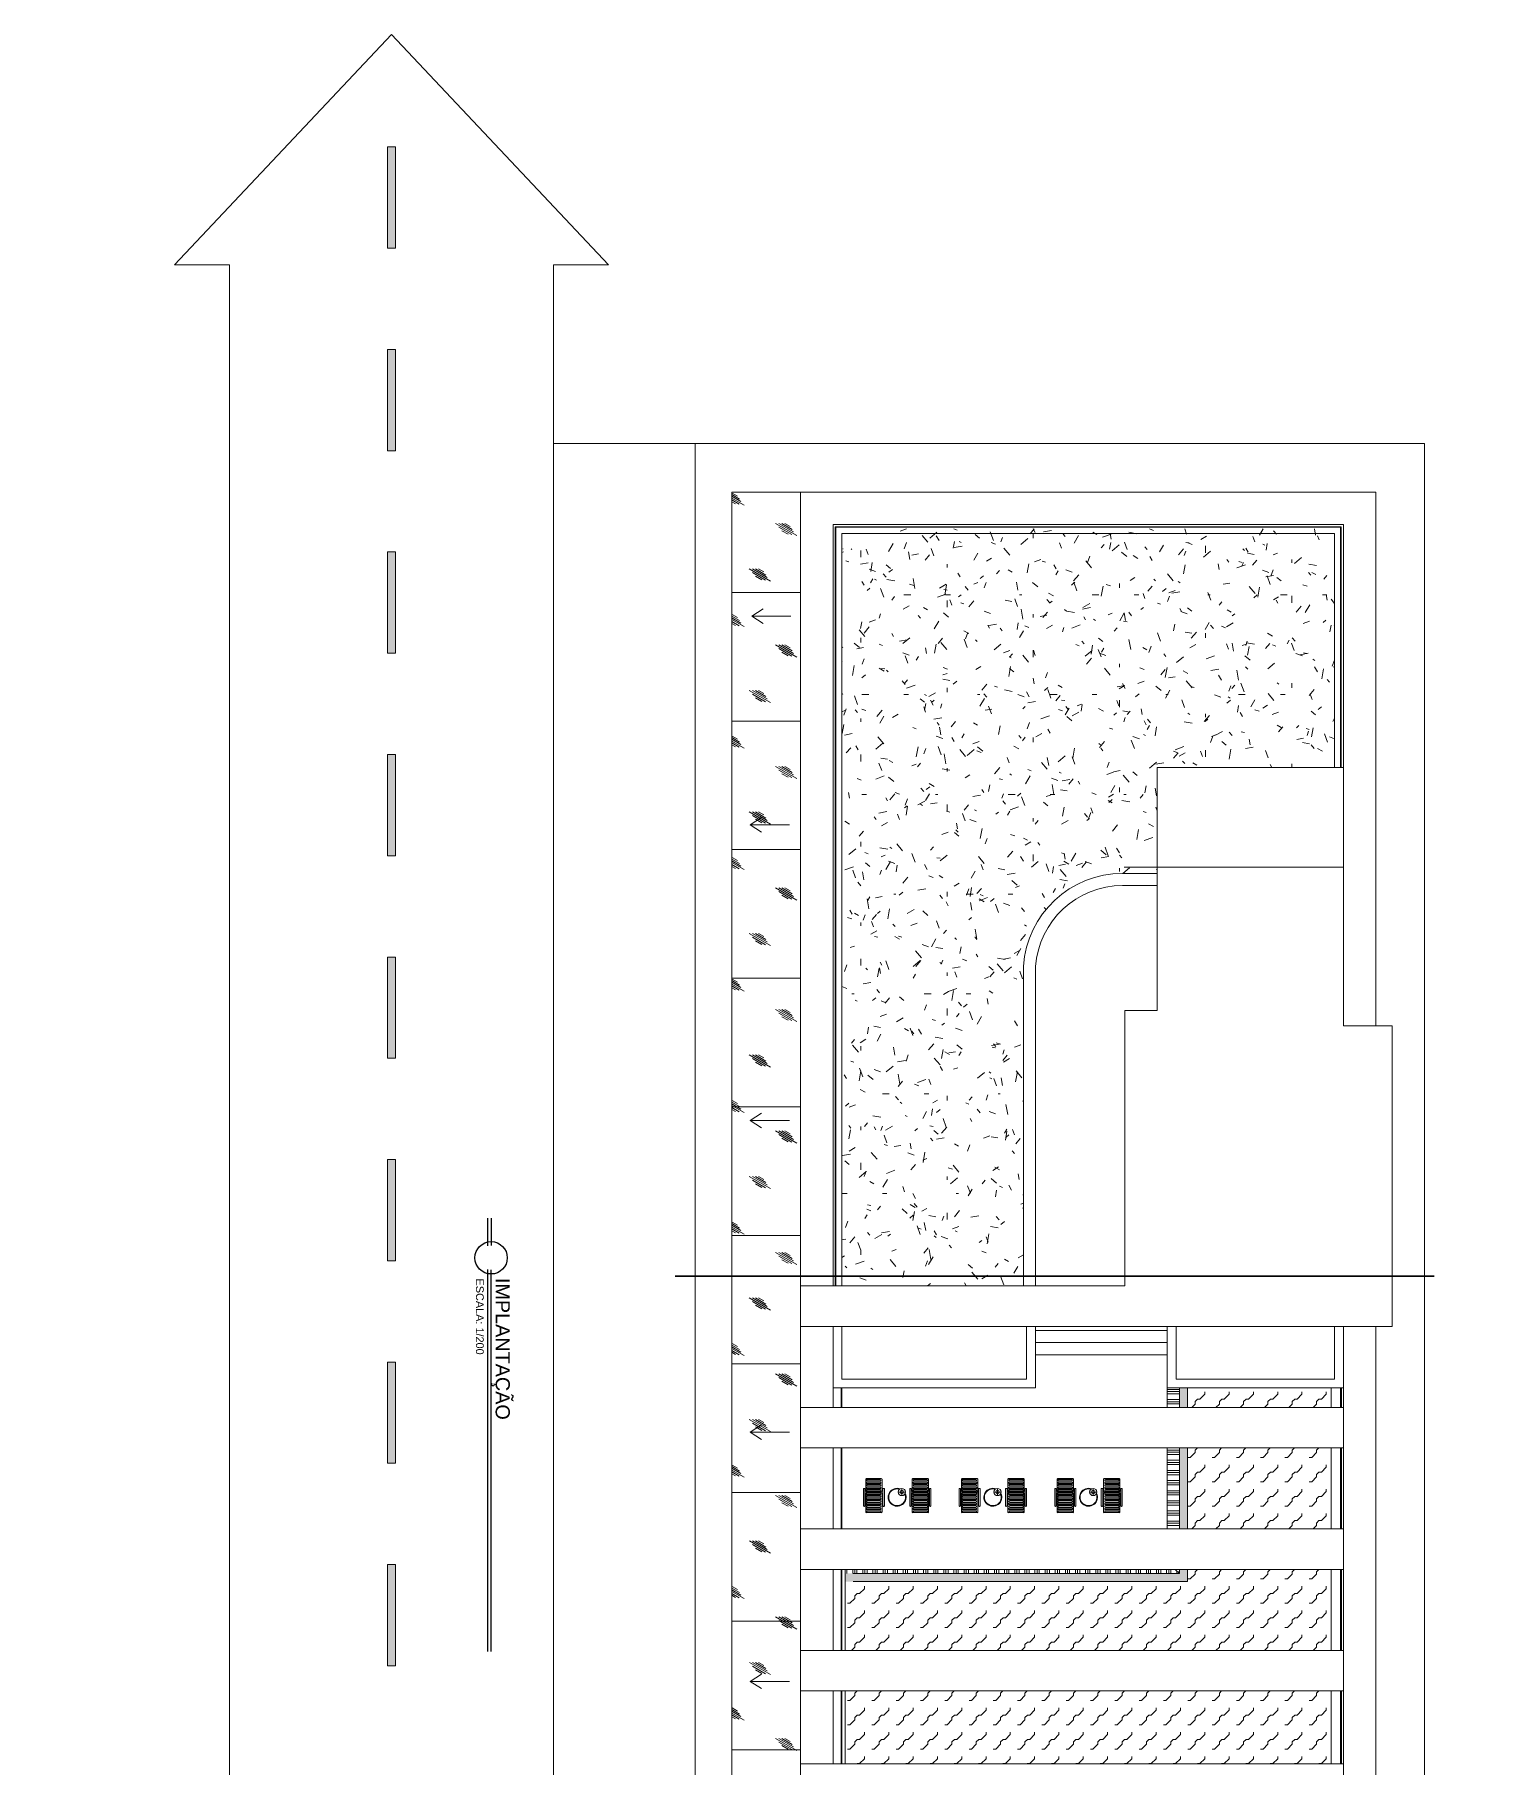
# Model space of a CAD drawing. Header units: millimetres. Extents: x -213 to 151, y -74 to 135.
# Drawn here: x -207.12 to -171.33, y 92.69 to 135.42 of the extents above; entities that cross this region are included whole.
import ezdxf

# ---------------------------------------------------------------- set-up
doc = ezdxf.new("R2010")
doc.units = ezdxf.units.MM
doc.header["$LTSCALE"] = 15
doc.linetypes.add('ACAD_ISO12W100', pattern=[21, 12, -3, 0, -3, 0, -3])
doc.layers.add('arrow', color=8, linetype='Continuous', lineweight=0)
doc.layers.add('G', color=8, linetype='Continuous')
doc.layers.add('TAB', color=36, linetype='Continuous')
doc.styles.add('SANSSERIF', font='sas_____.pfb')

# ---------------------------------------------------------------- blocks, each defined once
blk = doc.blocks.new('01')
at = {"color": 1, "lineweight": -3}
for p, q in [((759112, -50321), (759788, -50321)), ((759796, -50401), (759112, -50401)), ((769811, -50401), (760379, -50401)), ((769811, -50321), (760388, -50321))]:
    blk.add_line(p, q, dxfattribs=at)
blk.add_circle((760088, -50321), 400, dxfattribs=at)

msp = doc.modelspace()

# ---------------------------------------------------------------- hatches: boundary and pattern name
at = {"linetype": 'Continuous', "lineweight": 13}
h = msp.add_hatch(color=2, dxfattribs=at)
h.dxf.hatch_style = 1
h.paths.add_polyline_path([(-198.214, 130.145), (-198.214, 132.645), (-198.414, 132.645), (-198.414, 130.145)])
h = msp.add_hatch(color=2, dxfattribs=at)
h.dxf.hatch_style = 1
h.paths.add_polyline_path([(-198.214, 125.145), (-198.214, 127.645), (-198.414, 127.645), (-198.414, 125.145)])
at = {"lineweight": 0}
h = msp.add_hatch(dxfattribs=at)
h.set_pattern_fill('ANSI31', color=149, angle=315)
h.set_pattern_definition([(360, (-231.0538, 404.2198), (-5e-14, 3.175), [])])
h.paths.add_polyline_path([(-188.214, 124.125), (-187.414, 124.125), (-187.414, 124.525), (-189.914, 124.525), (-189.914, 90.925), (-188.214, 90.925)])
at = {"linetype": 'Continuous', "lineweight": 0}
h = msp.add_hatch(dxfattribs=at)
h.set_pattern_fill('GLASS', color=149, scale=1.5, angle=270, pattern_type=2)
h.set_pattern_definition([(330, (-230.9788, 404.2198), (0.6495, 1.124967), [0.42, -1.08]), (330, (-230.9038, 404.0398), (0.6495, 1.124967), [0.18, -1.32]), (330, (-230.9038, 404.2198), (0.6495, 1.124967), [0.3, -1.2]), (330, (-230.9788, 404.1298), (0.6495, 1.124967), [0.375, -1.125]), (330, (-231.0538, 404.2198), (0.6495, 1.124967), [0.6, -0.9]), (330, (-230.8288, 404.2198), (0.6495, 1.124967), [0.15, -1.35])])
h.paths.add_polyline_path([(-188.214, 90.925), (-188.214, 124.125), (-189.914, 124.125), (-189.914, 90.925)])
at = {"linetype": 'Continuous', "lineweight": 5}
h = msp.add_hatch(dxfattribs=at)
h.set_pattern_fill('TEXTURE', color=3, scale=2.8, angle=270, pattern_type=2)
h.set_pattern_definition([(270, (-420.8098, 402.2038), (2.128, -1.232), [0.112, -1.876, 0.084, -0.812, 0.168, -1.988]), (280, (-419.6618, 402.7358), (2.663213, -0.752977), [0.196, -0.476, 0.252, -1.484, 0.14, -1.848]), (290, (-420.5578, 403.0158), (2.062445, -1.245729), [0.224, -1.54, 0.196, -1.148, 0.14, -0.896]), (300, (-420.7258, 402.2038), (2.371151, 0.205046), [0.14, -0.924, 0.112, -1.372, 0.084, -1.82]), (310, (-420.1098, 402.9878), (2.0194567, -0.315802), [0.112, -1.232, 0.084, -0.784, 0.224, -1.428]), (320, (-421.1178, 402.5678), (2.200179, 0.74898), [0.056, -1.036, 0.14, -1.708, 0.168, -0.868]), (330, (-420.9218, 402.4838), (2.087938, 0.928415), [0.14, -1.148, 0.056, -1.344, 0.112, -1.036]), (340, (-421.2578, 402.7918), (2.012144, 1.025661), [0.084, -0.532, 0.168, -0.896, 0.112, -1.232]), (350, (-419.6058, 402.6518), (1.537382, 1.94661), [0.196, -1.232, 0.084, -1.456, 0.168, -1.372]), (360, (-420.8098, 402.4838), (1.036, 2.464), [0.168, -0.868, 0.112, -1.708, 0.056, -1.736]), (10, (-419.9418, 402.9318), (1.354689, 2.3144), [0.196, -1.092, 0.168, -0.896, 0.196, -2.044]), (20, (-421.5378, 403.1278), (0.762451, 2.24411), [0.224, -0.728, 0.112, -1.484, 0.168, -1.624]), (30, (-421.2018, 403.8838), (0.265928, 2.6754), [0.14, -1.876, 0.168, -0.868, 0.196, -1.148]), (40, (-421.8178, 403.2678), (0.66515, 2.605006), [0.084, -0.616, 0.112, -1.204, 0.224, -1.568]), (50, (-419.5778, 404.1078), (-0.319253, 2.058904), [0.168, -1.008, 0.196, -0.868, 0.112, -1.176]), (60, (-421.9858, 401.7838), (-1.127161, 1.9117), [0.112, -0.784, 0.224, -1.736, 0.196, -1.596]), (70, (-420.4178, 403.6318), (-1.516001, 2.22041), [0.168, -1.176, 0.14, -1.064, 0.112, -1.708]), (80, (-421.0898, 403.4638), (-1.578483, 2.012678), [0.252, -0.924, 0.168, -1.26, 0.224, -1.232])])
h.paths.add_polyline_path([(-180.044, 114.71), (-179.414, 114.71)], flags=16)
h.paths.add_polyline_path([(-180.647, 114.41), (-180.638, 114.41), (-180.64, 114.413)], flags=17)
edge = h.paths.add_edge_path()
edge.add_line((-187.194, 104.525), (-182.714, 104.525))
edge.add_line((-182.714, 104.525), (-182.714, 112.422))
edge.add_arc((-180.264, 112.254), 2.456, 90, 176.0849, ccw=False)
edge.add_line((-180.264, 114.71), (-179.414, 114.71))
edge.add_line((-179.414, 114.71), (-179.414, 117.325))
edge.add_line((-179.414, 117.325), (-175.034, 117.325))
edge.add_line((-175.034, 117.325), (-175.034, 122.725))
edge.add_line((-175.034, 122.725), (-175.414, 122.725))
edge.add_line((-175.414, 122.725), (-175.414, 123.215))
edge.add_line((-175.414, 123.215), (-186.814, 123.215))
edge.add_line((-186.814, 123.215), (-186.814, 122.725))
edge.add_line((-186.814, 122.725), (-187.194, 122.725))
edge.add_line((-187.194, 122.725), (-187.194, 117.325))
edge.add_line((-187.194, 117.325), (-186.814, 117.325))
edge.add_line((-186.814, 117.325), (-186.814, 116.725))
edge.add_line((-186.814, 116.725), (-187.194, 116.725))
edge.add_line((-187.194, 116.725), (-187.194, 111.325))
edge.add_line((-187.194, 111.325), (-186.814, 111.325))
edge.add_line((-186.814, 111.325), (-186.814, 110.725))
edge.add_line((-186.814, 110.725), (-187.194, 110.725))
edge.add_line((-187.194, 110.725), (-187.194, 104.525))
at = {"linetype": 'Continuous', "lineweight": 13}
h = msp.add_hatch(color=2, dxfattribs=at)
h.dxf.hatch_style = 1
h.paths.add_polyline_path([(-198.214, 120.145), (-198.214, 122.645), (-198.414, 122.645), (-198.414, 120.145)])
h = msp.add_hatch(color=2, dxfattribs=at)
h.dxf.hatch_style = 1
h.paths.add_polyline_path([(-198.214, 115.145), (-198.214, 117.645), (-198.414, 117.645), (-198.414, 115.145)])
h = msp.add_hatch(color=2, dxfattribs=at)
h.dxf.hatch_style = 1
h.paths.add_polyline_path([(-198.214, 110.145), (-198.214, 112.645), (-198.414, 112.645), (-198.414, 110.145)])
h = msp.add_hatch(color=2, dxfattribs=at)
h.dxf.hatch_style = 1
h.paths.add_polyline_path([(-198.214, 105.145), (-198.214, 107.645), (-198.414, 107.645), (-198.414, 105.145)])
h = msp.add_hatch(color=2, dxfattribs=at)
h.dxf.hatch_style = 1
h.paths.add_polyline_path([(-198.214, 100.145), (-198.214, 102.645), (-198.414, 102.645), (-198.414, 100.145)])
at = {"lineweight": 5}
h = msp.add_hatch(dxfattribs=at)
h.set_pattern_fill('GEOL5', color=4, scale=1.2, angle=180, pattern_type=2)
h.set_pattern_definition([(180, (-397.9575, 152.7275), (-0.6, -0.6), [0.06, -0.54, 0.06, -0.54]), (180, (-398.1975, 152.4875), (-0.6, -0.6), [0.06, -0.54, 0.06, -0.54]), (270, (-397.8375, 152.9075), (0.6, -0.6), [0.06, -0.54]), (270, (-398.0775, 152.6675), (0.6, -0.6), [0.06, -0.54]), (225, (-398.0775, 152.6075), (-6e-16, -0.6), [0.169704, -0.3394161, 0.169704, -0.169704]), (225, (-398.0175, 152.7275), (-6e-16, -0.6), [0.084852, -0.7636761])])
h.paths.add_polyline_path([(-178.664, 101.525), (-175.114, 101.525), (-175.114, 102.005), (-178.664, 102.005)])
h.paths.add_polyline_path([(-178.664, 98.525), (-175.114, 98.525), (-175.114, 100.525), (-178.664, 100.525)])
h.paths.add_polyline_path([(-187.114, 95.525), (-175.114, 95.525), (-175.114, 97.525), (-178.664, 97.525), (-178.664, 97.225), (-187.114, 97.225)])
h.paths.add_polyline_path([(-187.114, 92.725), (-175.114, 92.725), (-175.114, 94.525), (-187.114, 94.525)])
at = {"linetype": 'Continuous', "lineweight": 5}
h = msp.add_hatch(dxfattribs=at)
h.set_pattern_fill('EARTH', color=144, scale=0.025, angle=315)
h.set_pattern_definition([(315, (-374.17918, 152.96751), (0.2245064, -2e-16), [0.15875, -0.15875]), (315, (-374.13709, 153.0096), (0.2245064, -2e-16), [0.15875, -0.15875]), (315, (-374.09499, 153.0517), (0.2245064, -2e-16), [0.15875, -0.15875]), (45, (-374.06693, 153.0517), (2e-16, 0.2245064), [0.15875, -0.15875]), (45, (-374.02483, 153.0096), (2e-16, 0.2245064), [0.15875, -0.15875]), (45, (-373.98274, 152.96751), (2e-16, 0.2245064), [0.15875, -0.15875])])
h.paths.add_polyline_path([(-178.864, 101.525), (-178.664, 101.525), (-178.664, 102.005), (-178.864, 102.005)])
h.paths.add_polyline_path([(-178.864, 98.525), (-178.664, 98.525), (-178.664, 100.525), (-178.864, 100.525)])
h.paths.add_polyline_path([(-178.664, 97.525), (-178.864, 97.525), (-178.864, 97.425), (-187.114, 97.425), (-187.114, 97.225), (-178.664, 97.225)])
at = {"lineweight": 5}
h = msp.add_hatch(dxfattribs=at)
h.set_pattern_fill('GOST_GROUND', color=252, scale=0.025, angle=315)
h.set_pattern_definition([(360, (-374.17918, 152.9675), (0.25, -0.25), [0.5]), (360, (-374.12615, 152.91448), (0.25, -0.25), [0.5]), (360, (-374.07312, 152.86144), (0.25, -0.25), [0.5])])
h.paths.add_polyline_path([(-179.164, 101.525), (-178.864, 101.525), (-178.864, 102.005), (-179.164, 102.005)])
h.paths.add_polyline_path([(-178.864, 97.525), (-178.964, 97.525), (-178.864, 97.425)])
h.paths.add_polyline_path([(-179.164, 98.525), (-178.864, 98.525), (-178.864, 100.525), (-179.164, 100.525)])
at = {"linetype": 'Continuous', "lineweight": 13}
h = msp.add_hatch(color=2, dxfattribs=at)
h.dxf.hatch_style = 1
h.paths.add_polyline_path([(-198.214, 95.145), (-198.214, 97.645), (-198.414, 97.645), (-198.414, 95.145)])
at = {"lineweight": 5}
h = msp.add_hatch(dxfattribs=at)
h.set_pattern_fill('GOST_GROUND', color=252, scale=0.025, angle=45)
h.set_pattern_definition([(90, (-374.17918, 152.9675), (0.25, 0.25), [0.5]), (90, (-374.12615, 153.02054), (0.25, 0.25), [0.5]), (90, (-374.07312, 153.07357), (0.25, 0.25), [0.5])])
h.paths.add_polyline_path([(-178.964, 97.525), (-187.114, 97.525), (-187.114, 97.425), (-178.864, 97.425)])

# ---------------------------------------------------------------- linework, layer by layer
at = {"linetype": 'Continuous', "lineweight": 13}
for points in [[(-202.314, 129.735), (-203.673, 129.735), (-198.314, 135.42), (-192.955, 129.735), (-194.314, 129.735)], [(-194.314, 125.325), (-190.814, 125.325)], [(-179.414, 111.327), (-179.414, 117.325), (-174.814, 117.325), (-174.814, 110.945)], [(-174.814, 114.862), (-180.227, 114.862)], [(-180.214, 104.525), (-180.214, 111.327)], [(-179.414, 111.327), (-180.214, 111.327)], [(-174.814, 110.945), (-173.614, 110.945), (-173.614, 103.525), (-179.414, 103.525)], [(-180.214, 104.525), (-188.214, 104.525), (-188.214, 103.525), (-179.414, 103.525)]]:
    msp.add_lwpolyline(points, dxfattribs=at)
at = {"color": 2, "linetype": 'Continuous', "lineweight": 13}
for points in [[(-198.414, 132.645), (-198.414, 130.145), (-198.214, 130.145), (-198.214, 132.645)], [(-198.414, 127.645), (-198.414, 125.145), (-198.214, 125.145), (-198.214, 127.645)], [(-198.414, 122.645), (-198.414, 120.145), (-198.214, 120.145), (-198.214, 122.645)], [(-198.414, 117.645), (-198.414, 115.145), (-198.214, 115.145), (-198.214, 117.645)], [(-198.414, 112.645), (-198.414, 110.145), (-198.214, 110.145), (-198.214, 112.645)], [(-198.414, 107.645), (-198.414, 105.145), (-198.214, 105.145), (-198.214, 107.645)], [(-198.414, 102.645), (-198.414, 100.145), (-198.214, 100.145), (-198.214, 102.645)], [(-198.414, 97.645), (-198.414, 95.145), (-198.214, 95.145), (-198.214, 97.645)]]:
    msp.add_lwpolyline(points, close=True, dxfattribs=at)
at = {"linetype": 'Continuous', "lineweight": 13}
for points in [[(-202.314, 129.735), (-202.314, 84.825, -0.403149), (-207.124, 79.828, -0.403149)], [(-194.314, 129.735), (-194.314, 84.225, 0.414214), (-189.914, 79.825), (-171.334, 79.825)]]:
    msp.add_lwpolyline(points, format="xyb", dxfattribs=at)
at = {"color": 1, "lineweight": 0}
msp.add_lwpolyline([(-174.814, 83.325), (-172.814, 83.325), (-172.814, 125.325), (-190.814, 125.325), (-190.814, 125.325), (-190.814, 87.297)], dxfattribs=at)
at = {"color": 149, "lineweight": 0}
for points in [[(-187.414, 124.125), (-189.914, 124.125)], [(-189.914, 89.225), (-189.914, 124.125)]]:
    msp.add_lwpolyline(points, dxfattribs=at)
at = {"lineweight": 0}
msp.add_lwpolyline([(-174.014, 110.945), (-174.014, 124.125), (-188.214, 124.125), (-188.214, 90.925), (-174.014, 90.925), (-174.014, 103.525)], dxfattribs=at)
at = {"color": 2, "linetype": 'Continuous', "lineweight": 13}
msp.add_lwpolyline([(-190.814, 123.325), (-190.814, 123.425)], dxfattribs=at)
at = {"lineweight": 5}
for points in [[(-174.814, 117.325), (-174.814, 123.325), (-187.414, 123.325), (-187.414, 104.525)], [(-174.814, 111.325), (-174.814, 116.725)], [(-179.164, 103.525), (-179.164, 102.005)], [(-175.034, 102.225), (-175.034, 103.525)], [(-174.814, 91.925), (-174.814, 103.525)], [(-178.944, 102.225), (-175.034, 102.225)], [(-187.414, 102.005), (-187.414, 101.525)], [(-179.164, 102.005), (-174.814, 102.005)], [(-175.114, 101.525), (-175.114, 102.005)], [(-187.414, 100.525), (-187.414, 98.525)], [(-175.114, 98.525), (-175.114, 100.525)], [(-187.414, 97.525), (-187.414, 95.525)], [(-187.114, 97.525), (-187.114, 95.525)], [(-175.114, 95.525), (-175.114, 97.525)], [(-187.414, 94.525), (-187.414, 92.725)], [(-187.114, 94.525), (-187.114, 92.725)], [(-175.114, 92.725), (-175.114, 94.525)]]:
    msp.add_lwpolyline(points, dxfattribs=at)
at = {"color": 160, "lineweight": 5}
for points in [[(-174.869, 117.325), (-174.869, 123.27), (-187.359, 123.27), (-187.359, 104.525)], [(-174.884, 117.325), (-174.884, 123.255), (-187.344, 123.255), (-187.344, 104.525)], [(-187.214, 102.005), (-187.214, 101.525)], [(-187.194, 102.005), (-187.194, 101.525)], [(-174.884, 101.525), (-174.884, 102.005)], [(-174.864, 101.525), (-174.864, 102.005)], [(-187.214, 100.525), (-187.214, 98.525)], [(-187.194, 100.525), (-187.194, 98.525)], [(-174.884, 98.525), (-174.884, 100.525)], [(-174.864, 98.525), (-174.864, 100.525)], [(-187.214, 97.525), (-187.214, 95.525)], [(-187.194, 97.525), (-187.194, 95.525)], [(-174.884, 95.525), (-174.884, 97.525)], [(-174.864, 95.525), (-174.864, 97.525)], [(-187.214, 94.525), (-187.214, 92.725)], [(-187.194, 94.525), (-187.194, 92.725)], [(-174.884, 92.725), (-174.884, 94.525)], [(-174.864, 92.725), (-174.864, 94.525)]]:
    msp.add_lwpolyline(points, dxfattribs=at)
at = {"linetype": 'Continuous', "lineweight": 5}
for points in [[(-175.034, 117.325), (-175.034, 123.105), (-187.194, 123.105), (-187.194, 104.525)], [(-187.414, 103.525), (-187.414, 102.005), (-182.414, 102.005), (-182.414, 103.525)], [(-187.194, 103.525), (-187.194, 102.225), (-182.634, 102.225), (-182.634, 103.525)], [(-179.164, 103.425), (-182.414, 103.425)], [(-178.944, 102.225), (-178.944, 103.525)], [(-179.164, 103.125), (-182.414, 103.125)], [(-179.164, 102.825), (-182.414, 102.825)], [(-179.164, 102.005), (-179.164, 101.525)], [(-178.664, 101.525), (-178.664, 102.005), (-178.864, 102.005), (-178.864, 101.525)], [(-179.164, 100.525), (-179.164, 98.525)], [(-178.864, 100.525), (-178.864, 98.525)], [(-178.664, 98.525), (-178.664, 100.525)], [(-186.914, 97.225), (-180.814, 97.225), (-178.664, 97.225), (-178.664, 97.525)], [(-178.864, 97.525), (-178.864, 97.425), (-180.814, 97.425), (-186.914, 97.425)], [(-178.964, 97.525), (-178.864, 97.425)]]:
    msp.add_lwpolyline(points, dxfattribs=at)
for points in [[(-179.414, 114.71), (-180.264, 114.71, 0.394338), (-182.714, 112.422), (-182.714, 104.525)], [(-179.414, 114.41), (-180.264, 114.41, 0.39301), (-182.414, 112.411), (-182.414, 104.525)]]:
    msp.add_lwpolyline(points, format="xyb", dxfattribs=at)
at = {"linetype": 'Continuous', "lineweight": 13}
for points in [[(-174.814, 100.525), (-174.814, 101.525), (-188.214, 101.525), (-188.214, 100.525)], [(-174.814, 97.525), (-174.814, 98.525), (-188.214, 98.525), (-188.214, 97.525)], [(-174.814, 94.525), (-174.814, 95.525), (-188.214, 95.525), (-188.214, 94.525)], [(-174.814, 91.725), (-174.814, 92.725), (-188.214, 92.725), (-188.214, 91.725)]]:
    msp.add_lwpolyline(points, close=True, dxfattribs=at)
at = {"layer": 'arrow', "color": 1, "linetype": 'ACAD_ISO12W100', "lineweight": 30}
msp.add_lwpolyline([(-172.571, 104.766), (-191.308, 104.766)], dxfattribs=at)
at = {"layer": 'G', "lineweight": 0}
for points in [[(-189.422, 121.06), (-189.142, 121.24)], [(-188.452, 121.06), (-189.422, 121.06)], [(-189.422, 121.06), (-189.142, 120.88)], [(-189.458, 115.91), (-189.178, 116.09)], [(-188.488, 115.91), (-189.458, 115.91)], [(-189.458, 115.91), (-189.178, 115.73)], [(-189.458, 108.61), (-189.178, 108.79)], [(-188.488, 108.61), (-189.458, 108.61)], [(-189.458, 108.61), (-189.178, 108.43)], [(-189.458, 100.91), (-189.178, 101.09)], [(-188.488, 100.91), (-189.458, 100.91)], [(-189.458, 100.91), (-189.178, 100.73)], [(-189.458, 94.76), (-189.178, 94.94)], [(-188.488, 94.76), (-189.458, 94.76)], [(-189.458, 94.76), (-189.178, 94.58)]]:
    msp.add_lwpolyline(points, dxfattribs=at)
at = {"layer": 'TAB', "color": 128, "lineweight": 5}
for p, q in [((-186.605, 99.456), (-186.605, 99.749)), ((-186.588, 99.766), (-186.222, 99.766)), ((-186.205, 99.456), (-186.205, 99.749)), ((-185.459, 99.456), (-185.459, 99.749)), ((-185.076, 99.766), (-185.443, 99.766)), ((-185.059, 99.456), (-185.059, 99.749)), ((-184.242, 99.456), (-184.242, 99.749)), ((-184.225, 99.766), (-183.859, 99.766)), ((-183.842, 99.456), (-183.842, 99.749)), ((-183.096, 99.456), (-183.096, 99.749)), ((-182.713, 99.766), (-183.08, 99.766)), ((-182.696, 99.456), (-182.696, 99.749)), ((-181.879, 99.456), (-181.879, 99.749)), ((-181.862, 99.766), (-181.496, 99.766)), ((-181.479, 99.456), (-181.479, 99.749)), ((-180.733, 99.456), (-180.733, 99.749)), ((-180.35, 99.766), (-180.717, 99.766)), ((-180.333, 99.456), (-180.333, 99.749)), ((-186.664, 99.094), (-186.664, 99.522)), ((-186.664, 99.522), (-186.628, 99.522)), ((-186.628, 99.522), (-186.628, 99.094)), ((-186.605, 99.39), (-186.628, 99.39)), ((-186.605, 99.354), (-186.628, 99.354)), ((-186.605, 99.199), (-186.628, 99.199)), ((-186.605, 99.174), (-186.628, 99.174)), ((-186.605, 98.941), (-186.605, 99.406)), ((-186.222, 99.439), (-186.588, 99.439)), ((-186.588, 99.423), (-186.222, 99.423)), ((-186.405, 99.423), (-186.588, 99.423)), ((-186.525, 99.423), (-186.525, 99.439)), ((-186.497, 99.423), (-186.497, 99.439)), ((-186.419, 99.423), (-186.419, 99.439)), ((-186.405, 99.423), (-186.222, 99.423)), ((-186.391, 99.423), (-186.391, 99.439)), ((-186.313, 99.423), (-186.313, 99.439)), ((-186.286, 99.423), (-186.286, 99.439)), ((-186.205, 98.941), (-186.205, 99.406)), ((-186.205, 99.39), (-186.182, 99.39)), ((-186.205, 99.354), (-186.182, 99.354)), ((-186.205, 99.199), (-186.182, 99.199)), ((-186.205, 99.174), (-186.182, 99.174)), ((-186.147, 99.522), (-186.182, 99.522)), ((-186.182, 99.522), (-186.182, 99.094)), ((-186.147, 99.094), (-186.147, 99.522)), ((-185.518, 99.094), (-185.518, 99.522)), ((-185.518, 99.522), (-185.482, 99.522)), ((-185.482, 99.522), (-185.482, 99.094)), ((-185.459, 99.39), (-185.482, 99.39)), ((-185.459, 99.354), (-185.482, 99.354)), ((-185.459, 99.199), (-185.482, 99.199)), ((-185.459, 99.174), (-185.482, 99.174)), ((-185.459, 98.941), (-185.459, 99.406)), ((-185.443, 99.439), (-185.076, 99.439)), ((-185.076, 99.423), (-185.443, 99.423)), ((-185.259, 99.423), (-185.443, 99.423)), ((-185.379, 99.423), (-185.379, 99.439)), ((-185.351, 99.423), (-185.351, 99.439)), ((-185.273, 99.423), (-185.273, 99.439)), ((-185.259, 99.423), (-185.076, 99.423)), ((-185.245, 99.423), (-185.245, 99.439)), ((-185.168, 99.423), (-185.168, 99.439)), ((-185.14, 99.423), (-185.14, 99.439)), ((-185.059, 98.941), (-185.059, 99.406)), ((-185.059, 99.39), (-185.036, 99.39)), ((-185.059, 99.354), (-185.036, 99.354)), ((-185.059, 99.199), (-185.036, 99.199)), ((-185.059, 99.174), (-185.036, 99.174)), ((-185.001, 99.522), (-185.036, 99.522)), ((-185.036, 99.522), (-185.036, 99.094)), ((-185.001, 99.094), (-185.001, 99.522)), ((-184.301, 99.094), (-184.301, 99.522)), ((-184.301, 99.522), (-184.265, 99.522)), ((-184.265, 99.522), (-184.265, 99.094)), ((-184.242, 99.39), (-184.265, 99.39)), ((-184.242, 99.354), (-184.265, 99.354)), ((-184.242, 99.199), (-184.265, 99.199)), ((-184.242, 99.174), (-184.265, 99.174)), ((-184.242, 98.941), (-184.242, 99.406)), ((-183.859, 99.439), (-184.225, 99.439)), ((-184.225, 99.423), (-183.859, 99.423)), ((-184.042, 99.423), (-184.225, 99.423)), ((-184.162, 99.423), (-184.162, 99.439)), ((-184.134, 99.423), (-184.134, 99.439)), ((-184.056, 99.423), (-184.056, 99.439)), ((-184.042, 99.423), (-183.859, 99.423)), ((-184.028, 99.423), (-184.028, 99.439)), ((-183.95, 99.423), (-183.95, 99.439)), ((-183.923, 99.423), (-183.923, 99.439)), ((-183.842, 98.941), (-183.842, 99.406)), ((-183.842, 99.39), (-183.819, 99.39)), ((-183.842, 99.354), (-183.819, 99.354)), ((-183.842, 99.199), (-183.819, 99.199)), ((-183.842, 99.174), (-183.819, 99.174)), ((-183.784, 99.522), (-183.819, 99.522)), ((-183.819, 99.522), (-183.819, 99.094)), ((-183.784, 99.094), (-183.784, 99.522)), ((-183.155, 99.094), (-183.155, 99.522)), ((-183.155, 99.522), (-183.119, 99.522)), ((-183.119, 99.522), (-183.119, 99.094)), ((-183.096, 99.39), (-183.119, 99.39)), ((-183.096, 99.354), (-183.119, 99.354)), ((-183.096, 99.199), (-183.119, 99.199)), ((-183.096, 99.174), (-183.119, 99.174)), ((-183.096, 98.941), (-183.096, 99.406)), ((-183.08, 99.439), (-182.713, 99.439)), ((-182.713, 99.423), (-183.08, 99.423)), ((-182.896, 99.423), (-183.08, 99.423)), ((-183.016, 99.423), (-183.016, 99.439)), ((-182.988, 99.423), (-182.988, 99.439)), ((-182.91, 99.423), (-182.91, 99.439)), ((-182.896, 99.423), (-182.713, 99.423)), ((-182.882, 99.423), (-182.882, 99.439)), ((-182.805, 99.423), (-182.805, 99.439)), ((-182.777, 99.423), (-182.777, 99.439)), ((-182.696, 98.941), (-182.696, 99.406)), ((-182.696, 99.39), (-182.673, 99.39)), ((-182.696, 99.354), (-182.673, 99.354)), ((-182.696, 99.199), (-182.673, 99.199)), ((-182.696, 99.174), (-182.673, 99.174)), ((-182.638, 99.522), (-182.673, 99.522)), ((-182.673, 99.522), (-182.673, 99.094)), ((-182.638, 99.094), (-182.638, 99.522)), ((-181.938, 99.094), (-181.938, 99.522)), ((-181.938, 99.522), (-181.902, 99.522)), ((-181.902, 99.522), (-181.902, 99.094)), ((-181.879, 99.39), (-181.902, 99.39)), ((-181.879, 99.354), (-181.902, 99.354)), ((-181.879, 99.199), (-181.902, 99.199)), ((-181.879, 99.174), (-181.902, 99.174)), ((-181.879, 98.941), (-181.879, 99.406)), ((-181.496, 99.439), (-181.862, 99.439)), ((-181.862, 99.423), (-181.496, 99.423)), ((-181.679, 99.423), (-181.862, 99.423)), ((-181.799, 99.423), (-181.799, 99.439)), ((-181.771, 99.423), (-181.771, 99.439)), ((-181.693, 99.423), (-181.693, 99.439)), ((-181.679, 99.423), (-181.496, 99.423)), ((-181.665, 99.423), (-181.665, 99.439)), ((-181.587, 99.423), (-181.587, 99.439)), ((-181.56, 99.423), (-181.56, 99.439)), ((-181.479, 98.941), (-181.479, 99.406)), ((-181.479, 99.39), (-181.456, 99.39)), ((-181.479, 99.354), (-181.456, 99.354)), ((-181.479, 99.199), (-181.456, 99.199)), ((-181.479, 99.174), (-181.456, 99.174)), ((-181.421, 99.522), (-181.456, 99.522)), ((-181.456, 99.522), (-181.456, 99.094)), ((-181.421, 99.094), (-181.421, 99.522)), ((-180.792, 99.094), (-180.792, 99.522)), ((-180.792, 99.522), (-180.756, 99.522)), ((-180.756, 99.522), (-180.756, 99.094)), ((-180.733, 99.39), (-180.756, 99.39)), ((-180.733, 99.354), (-180.756, 99.354)), ((-180.733, 99.199), (-180.756, 99.199)), ((-180.733, 99.174), (-180.756, 99.174)), ((-180.733, 98.941), (-180.733, 99.406)), ((-180.717, 99.439), (-180.35, 99.439)), ((-180.35, 99.423), (-180.717, 99.423)), ((-180.533, 99.423), (-180.717, 99.423)), ((-180.653, 99.423), (-180.653, 99.439)), ((-180.625, 99.423), (-180.625, 99.439)), ((-180.547, 99.423), (-180.547, 99.439)), ((-180.533, 99.423), (-180.35, 99.423)), ((-180.519, 99.423), (-180.519, 99.439)), ((-180.442, 99.423), (-180.442, 99.439)), ((-180.414, 99.423), (-180.414, 99.439)), ((-180.333, 98.941), (-180.333, 99.406)), ((-180.333, 99.39), (-180.31, 99.39)), ((-180.333, 99.354), (-180.31, 99.354)), ((-180.333, 99.199), (-180.31, 99.199)), ((-180.333, 99.174), (-180.31, 99.174)), ((-180.275, 99.522), (-180.31, 99.522)), ((-180.31, 99.522), (-180.31, 99.094)), ((-180.275, 99.094), (-180.275, 99.522)), ((-186.645, 99.077), (-186.647, 99.077)), ((-186.222, 98.925), (-186.588, 98.925)), ((-186.165, 99.077), (-186.163, 99.077)), ((-185.499, 99.077), (-185.501, 99.077)), ((-185.443, 98.925), (-185.076, 98.925)), ((-185.019, 99.077), (-185.017, 99.077)), ((-184.282, 99.077), (-184.284, 99.077)), ((-183.859, 98.925), (-184.225, 98.925)), ((-183.802, 99.077), (-183.8, 99.077)), ((-183.136, 99.077), (-183.138, 99.077)), ((-183.08, 98.925), (-182.713, 98.925)), ((-182.656, 99.077), (-182.654, 99.077)), ((-181.919, 99.077), (-181.921, 99.077)), ((-181.496, 98.925), (-181.862, 98.925)), ((-181.439, 99.077), (-181.437, 99.077)), ((-180.773, 99.077), (-180.775, 99.077)), ((-180.717, 98.925), (-180.35, 98.925)), ((-180.293, 99.077), (-180.291, 99.077))]:
    msp.add_line(p, q, dxfattribs=at)
at = {"layer": 'TAB', "color": 94, "lineweight": 5}
for p, q in [((-186.586, 99.725), (-186.586, 99.727)), ((-186.586, 99.682), (-186.231, 99.682)), ((-186.586, 99.646), (-186.586, 99.682)), ((-186.231, 99.646), (-186.586, 99.646)), ((-186.586, 99.601), (-186.586, 99.603)), ((-186.57, 99.744), (-186.248, 99.744)), ((-186.248, 99.709), (-186.57, 99.709)), ((-186.57, 99.62), (-186.248, 99.62)), ((-186.248, 99.584), (-186.57, 99.584)), ((-186.231, 99.727), (-186.231, 99.725)), ((-186.231, 99.682), (-186.231, 99.646)), ((-186.231, 99.603), (-186.231, 99.601)), ((-185.433, 99.727), (-185.433, 99.725)), ((-185.433, 99.682), (-185.433, 99.646)), ((-185.078, 99.682), (-185.433, 99.682)), ((-185.433, 99.646), (-185.078, 99.646)), ((-185.433, 99.603), (-185.433, 99.601)), ((-185.095, 99.744), (-185.417, 99.744)), ((-185.417, 99.709), (-185.095, 99.709)), ((-185.095, 99.62), (-185.417, 99.62)), ((-185.417, 99.584), (-185.095, 99.584)), ((-185.078, 99.725), (-185.078, 99.727)), ((-185.078, 99.646), (-185.078, 99.682)), ((-185.078, 99.601), (-185.078, 99.603)), ((-184.223, 99.725), (-184.223, 99.727)), ((-184.223, 99.682), (-183.868, 99.682)), ((-184.223, 99.646), (-184.223, 99.682)), ((-183.868, 99.646), (-184.223, 99.646)), ((-184.223, 99.601), (-184.223, 99.603)), ((-184.207, 99.744), (-183.885, 99.744)), ((-183.885, 99.709), (-184.207, 99.709)), ((-184.207, 99.62), (-183.885, 99.62)), ((-183.885, 99.584), (-184.207, 99.584)), ((-183.868, 99.727), (-183.868, 99.725)), ((-183.868, 99.682), (-183.868, 99.646)), ((-183.868, 99.603), (-183.868, 99.601)), ((-183.07, 99.727), (-183.07, 99.725)), ((-182.715, 99.682), (-183.07, 99.682)), ((-183.07, 99.682), (-183.07, 99.646)), ((-183.07, 99.646), (-182.715, 99.646)), ((-183.07, 99.603), (-183.07, 99.601)), ((-182.732, 99.744), (-183.054, 99.744)), ((-183.054, 99.709), (-182.732, 99.709)), ((-182.732, 99.62), (-183.054, 99.62)), ((-183.054, 99.584), (-182.732, 99.584)), ((-182.715, 99.725), (-182.715, 99.727)), ((-182.715, 99.646), (-182.715, 99.682)), ((-182.715, 99.601), (-182.715, 99.603)), ((-181.86, 99.725), (-181.86, 99.727)), ((-181.86, 99.682), (-181.505, 99.682)), ((-181.86, 99.646), (-181.86, 99.682)), ((-181.505, 99.646), (-181.86, 99.646)), ((-181.86, 99.601), (-181.86, 99.603)), ((-181.844, 99.744), (-181.522, 99.744)), ((-181.522, 99.709), (-181.844, 99.709)), ((-181.844, 99.62), (-181.522, 99.62)), ((-181.522, 99.584), (-181.844, 99.584)), ((-181.505, 99.727), (-181.505, 99.725)), ((-181.505, 99.682), (-181.505, 99.646)), ((-181.505, 99.603), (-181.505, 99.601)), ((-180.707, 99.727), (-180.707, 99.725)), ((-180.352, 99.682), (-180.707, 99.682)), ((-180.707, 99.682), (-180.707, 99.646)), ((-180.707, 99.646), (-180.352, 99.646)), ((-180.707, 99.603), (-180.707, 99.601)), ((-180.369, 99.744), (-180.691, 99.744)), ((-180.691, 99.709), (-180.369, 99.709)), ((-180.369, 99.62), (-180.691, 99.62)), ((-180.691, 99.584), (-180.369, 99.584)), ((-180.352, 99.725), (-180.352, 99.727)), ((-180.352, 99.646), (-180.352, 99.682)), ((-180.352, 99.601), (-180.352, 99.603)), ((-186.587, 99.41), (-186.232, 99.41)), ((-186.587, 99.374), (-186.587, 99.41)), ((-186.232, 99.374), (-186.587, 99.374)), ((-186.587, 99.328), (-186.587, 99.331)), ((-186.587, 99.285), (-186.232, 99.285)), ((-186.587, 99.25), (-186.587, 99.285)), ((-186.232, 99.25), (-186.587, 99.25)), ((-186.587, 99.204), (-186.587, 99.206)), ((-186.587, 99.161), (-186.232, 99.161)), ((-186.587, 99.125), (-186.587, 99.161)), ((-186.586, 99.558), (-186.231, 99.558)), ((-186.586, 99.522), (-186.586, 99.558)), ((-186.231, 99.522), (-186.586, 99.522)), ((-186.586, 99.476), (-186.586, 99.479)), ((-186.571, 99.347), (-186.248, 99.347)), ((-186.248, 99.312), (-186.571, 99.312)), ((-186.571, 99.223), (-186.248, 99.223)), ((-186.248, 99.187), (-186.571, 99.187)), ((-186.57, 99.495), (-186.248, 99.495)), ((-186.248, 99.46), (-186.57, 99.46)), ((-186.232, 99.41), (-186.232, 99.374)), ((-186.232, 99.331), (-186.232, 99.328)), ((-186.232, 99.285), (-186.232, 99.25)), ((-186.232, 99.206), (-186.232, 99.204)), ((-186.232, 99.161), (-186.232, 99.125)), ((-186.231, 99.558), (-186.231, 99.522)), ((-186.231, 99.479), (-186.231, 99.476)), ((-185.078, 99.558), (-185.433, 99.558)), ((-185.433, 99.558), (-185.433, 99.522)), ((-185.433, 99.522), (-185.078, 99.522)), ((-185.433, 99.479), (-185.433, 99.476)), ((-185.077, 99.41), (-185.433, 99.41)), ((-185.433, 99.41), (-185.433, 99.374)), ((-185.433, 99.374), (-185.077, 99.374)), ((-185.433, 99.331), (-185.433, 99.328)), ((-185.077, 99.285), (-185.433, 99.285)), ((-185.433, 99.285), (-185.433, 99.25)), ((-185.433, 99.25), (-185.077, 99.25)), ((-185.433, 99.206), (-185.433, 99.204)), ((-185.077, 99.161), (-185.433, 99.161)), ((-185.433, 99.161), (-185.433, 99.125)), ((-185.095, 99.495), (-185.417, 99.495)), ((-185.417, 99.46), (-185.095, 99.46)), ((-185.094, 99.347), (-185.416, 99.347)), ((-185.416, 99.312), (-185.094, 99.312)), ((-185.094, 99.223), (-185.416, 99.223)), ((-185.416, 99.187), (-185.094, 99.187)), ((-185.078, 99.522), (-185.078, 99.558)), ((-185.078, 99.476), (-185.078, 99.479)), ((-185.077, 99.374), (-185.077, 99.41)), ((-185.077, 99.328), (-185.077, 99.331)), ((-185.077, 99.25), (-185.077, 99.285)), ((-185.077, 99.204), (-185.077, 99.206)), ((-185.077, 99.125), (-185.077, 99.161)), ((-184.224, 99.41), (-183.869, 99.41)), ((-184.224, 99.374), (-184.224, 99.41)), ((-183.869, 99.374), (-184.224, 99.374)), ((-184.224, 99.328), (-184.224, 99.331)), ((-184.224, 99.285), (-183.869, 99.285)), ((-184.224, 99.25), (-184.224, 99.285)), ((-183.869, 99.25), (-184.224, 99.25)), ((-184.224, 99.204), (-184.224, 99.206)), ((-184.224, 99.161), (-183.869, 99.161)), ((-184.224, 99.125), (-184.224, 99.161)), ((-184.223, 99.558), (-183.868, 99.558)), ((-184.223, 99.522), (-184.223, 99.558)), ((-183.868, 99.522), (-184.223, 99.522)), ((-184.223, 99.476), (-184.223, 99.479)), ((-184.208, 99.347), (-183.885, 99.347)), ((-183.885, 99.312), (-184.208, 99.312)), ((-184.208, 99.223), (-183.885, 99.223)), ((-183.885, 99.187), (-184.208, 99.187)), ((-184.207, 99.495), (-183.885, 99.495)), ((-183.885, 99.46), (-184.207, 99.46)), ((-183.869, 99.41), (-183.869, 99.374)), ((-183.869, 99.331), (-183.869, 99.328)), ((-183.869, 99.285), (-183.869, 99.25)), ((-183.869, 99.206), (-183.869, 99.204)), ((-183.869, 99.161), (-183.869, 99.125)), ((-183.868, 99.558), (-183.868, 99.522)), ((-183.868, 99.479), (-183.868, 99.476)), ((-182.715, 99.558), (-183.07, 99.558)), ((-183.07, 99.558), (-183.07, 99.522)), ((-183.07, 99.522), (-182.715, 99.522)), ((-183.07, 99.479), (-183.07, 99.476)), ((-182.714, 99.41), (-183.07, 99.41)), ((-183.07, 99.41), (-183.07, 99.374)), ((-183.07, 99.374), (-182.714, 99.374)), ((-183.07, 99.331), (-183.07, 99.328)), ((-182.714, 99.285), (-183.07, 99.285)), ((-183.07, 99.285), (-183.07, 99.25)), ((-183.07, 99.25), (-182.714, 99.25)), ((-183.07, 99.206), (-183.07, 99.204)), ((-182.714, 99.161), (-183.07, 99.161)), ((-183.07, 99.161), (-183.07, 99.125)), ((-182.732, 99.495), (-183.054, 99.495)), ((-183.054, 99.46), (-182.732, 99.46)), ((-182.731, 99.347), (-183.053, 99.347)), ((-183.053, 99.312), (-182.731, 99.312)), ((-182.731, 99.223), (-183.053, 99.223)), ((-183.053, 99.187), (-182.731, 99.187)), ((-182.715, 99.522), (-182.715, 99.558)), ((-182.715, 99.476), (-182.715, 99.479)), ((-182.714, 99.374), (-182.714, 99.41)), ((-182.714, 99.328), (-182.714, 99.331)), ((-182.714, 99.25), (-182.714, 99.285)), ((-182.714, 99.204), (-182.714, 99.206)), ((-182.714, 99.125), (-182.714, 99.161)), ((-181.861, 99.41), (-181.506, 99.41)), ((-181.861, 99.374), (-181.861, 99.41)), ((-181.506, 99.374), (-181.861, 99.374)), ((-181.861, 99.328), (-181.861, 99.331)), ((-181.861, 99.285), (-181.506, 99.285)), ((-181.861, 99.25), (-181.861, 99.285)), ((-181.506, 99.25), (-181.861, 99.25)), ((-181.861, 99.204), (-181.861, 99.206)), ((-181.861, 99.161), (-181.506, 99.161)), ((-181.861, 99.125), (-181.861, 99.161)), ((-181.86, 99.558), (-181.505, 99.558)), ((-181.86, 99.522), (-181.86, 99.558)), ((-181.505, 99.522), (-181.86, 99.522)), ((-181.86, 99.476), (-181.86, 99.479)), ((-181.845, 99.347), (-181.522, 99.347)), ((-181.522, 99.312), (-181.845, 99.312)), ((-181.845, 99.223), (-181.522, 99.223)), ((-181.522, 99.187), (-181.845, 99.187)), ((-181.844, 99.495), (-181.522, 99.495)), ((-181.522, 99.46), (-181.844, 99.46)), ((-181.506, 99.41), (-181.506, 99.374)), ((-181.506, 99.331), (-181.506, 99.328)), ((-181.506, 99.285), (-181.506, 99.25)), ((-181.506, 99.206), (-181.506, 99.204)), ((-181.506, 99.161), (-181.506, 99.125)), ((-181.505, 99.558), (-181.505, 99.522)), ((-181.505, 99.479), (-181.505, 99.476)), ((-180.352, 99.558), (-180.707, 99.558)), ((-180.707, 99.558), (-180.707, 99.522)), ((-180.707, 99.522), (-180.352, 99.522)), ((-180.707, 99.479), (-180.707, 99.476)), ((-180.351, 99.41), (-180.707, 99.41)), ((-180.707, 99.41), (-180.707, 99.374)), ((-180.707, 99.374), (-180.351, 99.374)), ((-180.707, 99.331), (-180.707, 99.328)), ((-180.351, 99.285), (-180.707, 99.285)), ((-180.707, 99.285), (-180.707, 99.25)), ((-180.707, 99.25), (-180.351, 99.25)), ((-180.707, 99.206), (-180.707, 99.204)), ((-180.351, 99.161), (-180.707, 99.161)), ((-180.707, 99.161), (-180.707, 99.125)), ((-180.369, 99.495), (-180.691, 99.495)), ((-180.691, 99.46), (-180.369, 99.46)), ((-180.368, 99.347), (-180.69, 99.347)), ((-180.69, 99.312), (-180.368, 99.312)), ((-180.368, 99.223), (-180.69, 99.223)), ((-180.69, 99.187), (-180.368, 99.187)), ((-180.352, 99.522), (-180.352, 99.558)), ((-180.352, 99.476), (-180.352, 99.479)), ((-180.351, 99.374), (-180.351, 99.41)), ((-180.351, 99.328), (-180.351, 99.331)), ((-180.351, 99.25), (-180.351, 99.285)), ((-180.351, 99.204), (-180.351, 99.206)), ((-180.351, 99.125), (-180.351, 99.161)), ((-186.232, 99.125), (-186.587, 99.125)), ((-186.587, 99.08), (-186.587, 99.082)), ((-186.587, 99.036), (-186.232, 99.036)), ((-186.587, 99.001), (-186.587, 99.036)), ((-186.232, 99.001), (-186.587, 99.001)), ((-186.587, 98.955), (-186.587, 98.957)), ((-186.571, 99.098), (-186.248, 99.098)), ((-186.248, 99.063), (-186.571, 99.063)), ((-186.571, 98.974), (-186.248, 98.974)), ((-186.248, 98.938), (-186.571, 98.938)), ((-186.232, 99.082), (-186.232, 99.08)), ((-186.232, 99.036), (-186.232, 99.001)), ((-186.232, 98.957), (-186.232, 98.955)), ((-185.433, 99.125), (-185.077, 99.125)), ((-185.433, 99.082), (-185.433, 99.08)), ((-185.077, 99.036), (-185.433, 99.036)), ((-185.433, 99.036), (-185.433, 99.001)), ((-185.433, 99.001), (-185.077, 99.001)), ((-185.433, 98.957), (-185.433, 98.955)), ((-185.094, 99.098), (-185.416, 99.098)), ((-185.416, 99.063), (-185.094, 99.063)), ((-185.094, 98.974), (-185.416, 98.974)), ((-185.416, 98.938), (-185.094, 98.938)), ((-185.077, 99.08), (-185.077, 99.082)), ((-185.077, 99.001), (-185.077, 99.036)), ((-185.077, 98.955), (-185.077, 98.957)), ((-183.869, 99.125), (-184.224, 99.125)), ((-184.224, 99.08), (-184.224, 99.082)), ((-184.224, 99.036), (-183.869, 99.036)), ((-184.224, 99.001), (-184.224, 99.036)), ((-183.869, 99.001), (-184.224, 99.001)), ((-184.224, 98.955), (-184.224, 98.957)), ((-184.208, 99.098), (-183.885, 99.098)), ((-183.885, 99.063), (-184.208, 99.063)), ((-184.208, 98.974), (-183.885, 98.974)), ((-183.885, 98.938), (-184.208, 98.938)), ((-183.869, 99.082), (-183.869, 99.08)), ((-183.869, 99.036), (-183.869, 99.001)), ((-183.869, 98.957), (-183.869, 98.955)), ((-183.07, 99.125), (-182.714, 99.125)), ((-183.07, 99.082), (-183.07, 99.08)), ((-182.714, 99.036), (-183.07, 99.036)), ((-183.07, 99.036), (-183.07, 99.001)), ((-183.07, 99.001), (-182.714, 99.001)), ((-183.07, 98.957), (-183.07, 98.955)), ((-182.731, 99.098), (-183.053, 99.098)), ((-183.053, 99.063), (-182.731, 99.063)), ((-182.731, 98.974), (-183.053, 98.974)), ((-183.053, 98.938), (-182.731, 98.938)), ((-182.714, 99.08), (-182.714, 99.082)), ((-182.714, 99.001), (-182.714, 99.036)), ((-182.714, 98.955), (-182.714, 98.957)), ((-181.506, 99.125), (-181.861, 99.125)), ((-181.861, 99.08), (-181.861, 99.082)), ((-181.861, 99.036), (-181.506, 99.036)), ((-181.861, 99.001), (-181.861, 99.036)), ((-181.506, 99.001), (-181.861, 99.001)), ((-181.861, 98.955), (-181.861, 98.957)), ((-181.845, 99.098), (-181.522, 99.098)), ((-181.522, 99.063), (-181.845, 99.063)), ((-181.845, 98.974), (-181.522, 98.974)), ((-181.522, 98.938), (-181.845, 98.938)), ((-181.506, 99.082), (-181.506, 99.08)), ((-181.506, 99.036), (-181.506, 99.001)), ((-181.506, 98.957), (-181.506, 98.955)), ((-180.707, 99.125), (-180.351, 99.125)), ((-180.707, 99.082), (-180.707, 99.08)), ((-180.351, 99.036), (-180.707, 99.036)), ((-180.707, 99.036), (-180.707, 99.001)), ((-180.707, 99.001), (-180.351, 99.001)), ((-180.707, 98.957), (-180.707, 98.955)), ((-180.368, 99.098), (-180.69, 99.098)), ((-180.69, 99.063), (-180.368, 99.063)), ((-180.368, 98.974), (-180.69, 98.974)), ((-180.69, 98.938), (-180.368, 98.938)), ((-180.351, 99.08), (-180.351, 99.082)), ((-180.351, 99.001), (-180.351, 99.036)), ((-180.351, 98.955), (-180.351, 98.957))]:
    msp.add_line(p, q, dxfattribs=at)
at = {"layer": 'TAB', "color": 40, "lineweight": 5}
for p, q in [((-185.627, 99.435), (-185.805, 99.434)), ((-185.716, 99.523), (-185.715, 99.346)), ((-183.264, 99.435), (-183.442, 99.434)), ((-183.353, 99.523), (-183.352, 99.346)), ((-180.901, 99.435), (-181.079, 99.434)), ((-180.99, 99.523), (-180.989, 99.346))]:
    msp.add_line(p, q, dxfattribs=at)
for centre, radius in [((-185.716, 99.434), 0.0887), ((-185.716, 99.434), 0.0444), ((-183.353, 99.434), 0.0887), ((-183.353, 99.434), 0.0444), ((-180.99, 99.434), 0.0887), ((-180.99, 99.434), 0.0444)]:
    msp.add_circle(centre, radius, dxfattribs=at)
at = {"layer": 'TAB', "color": 128, "lineweight": 5}
for centre, start, end in [((-186.588, 99.749), 90, 180), ((-186.222, 99.749), 0, 90), ((-185.443, 99.749), 90, 180), ((-185.076, 99.749), 0, 90), ((-184.225, 99.749), 90, 180), ((-183.859, 99.749), 0, 90), ((-183.08, 99.749), 90, 180), ((-182.713, 99.749), 0, 90), ((-181.862, 99.749), 90, 180), ((-181.496, 99.749), 0, 90), ((-180.717, 99.749), 90, 180), ((-180.35, 99.749), 0, 90), ((-186.588, 99.456), 180, 270), ((-186.588, 99.406), 90, 180), ((-186.222, 99.456), 270, 0), ((-186.222, 99.406), 0, 90), ((-185.443, 99.456), 180, 270), ((-185.443, 99.406), 90, 180), ((-185.076, 99.456), 270, 0), ((-185.076, 99.406), 0, 90), ((-184.225, 99.456), 180, 270), ((-184.225, 99.406), 90, 180), ((-183.859, 99.456), 270, 0), ((-183.859, 99.406), 0, 90), ((-183.08, 99.456), 180, 270), ((-183.08, 99.406), 90, 180), ((-182.713, 99.456), 270, 0), ((-182.713, 99.406), 0, 90), ((-181.862, 99.456), 180, 270), ((-181.862, 99.406), 90, 180), ((-181.496, 99.456), 270, 0), ((-181.496, 99.406), 0, 90), ((-180.717, 99.456), 180, 270), ((-180.717, 99.406), 90, 180), ((-180.35, 99.456), 270, 0), ((-180.35, 99.406), 0, 90), ((-186.647, 99.094), 180, 270), ((-186.645, 99.094), 270, 0), ((-186.588, 98.941), 180, 270), ((-186.222, 98.941), 270, 0), ((-186.165, 99.094), 180, 270), ((-186.163, 99.094), 270, 0), ((-185.501, 99.094), 180, 270), ((-185.499, 99.094), 270, 0), ((-185.443, 98.941), 180, 270), ((-185.076, 98.941), 270, 0), ((-185.019, 99.094), 180, 270), ((-185.017, 99.094), 270, 0), ((-184.284, 99.094), 180, 270), ((-184.282, 99.094), 270, 0), ((-184.225, 98.941), 180, 270), ((-183.859, 98.941), 270, 0), ((-183.802, 99.094), 180, 270), ((-183.8, 99.094), 270, 0), ((-183.138, 99.094), 180, 270), ((-183.136, 99.094), 270, 0), ((-183.08, 98.941), 180, 270), ((-182.713, 98.941), 270, 0), ((-182.656, 99.094), 180, 270), ((-182.654, 99.094), 270, 0), ((-181.921, 99.094), 180, 270), ((-181.919, 99.094), 270, 0), ((-181.862, 98.941), 180, 270), ((-181.496, 98.941), 270, 0), ((-181.439, 99.094), 180, 270), ((-181.437, 99.094), 270, 0), ((-180.775, 99.094), 180, 270), ((-180.773, 99.094), 270, 0), ((-180.717, 98.941), 180, 270), ((-180.35, 98.941), 270, 0), ((-180.293, 99.094), 180, 270), ((-180.291, 99.094), 270, 0)]:
    msp.add_arc(centre, 0.0167, start, end, dxfattribs=at)
at = {"layer": 'TAB', "color": 94, "lineweight": 5}
for centre, start, end in [((-186.57, 99.727), 90, 180), ((-186.57, 99.725), 180, 270), ((-186.57, 99.603), 90, 180), ((-186.57, 99.601), 180, 270), ((-186.248, 99.727), 0, 90), ((-186.248, 99.725), 270, 0), ((-186.248, 99.603), 0, 90), ((-186.248, 99.601), 270, 0), ((-185.417, 99.727), 90, 180), ((-185.417, 99.725), 180, 270), ((-185.417, 99.603), 90, 180), ((-185.417, 99.601), 180, 270), ((-185.095, 99.727), 0, 90), ((-185.095, 99.725), 270, 0), ((-185.095, 99.603), 0, 90), ((-185.095, 99.601), 270, 0), ((-184.207, 99.727), 90, 180), ((-184.207, 99.725), 180, 270), ((-184.207, 99.603), 90, 180), ((-184.207, 99.601), 180, 270), ((-183.885, 99.727), 0, 90), ((-183.885, 99.725), 270, 0), ((-183.885, 99.603), 0, 90), ((-183.885, 99.601), 270, 0), ((-183.054, 99.727), 90, 180), ((-183.054, 99.725), 180, 270), ((-183.054, 99.603), 90, 180), ((-183.054, 99.601), 180, 270), ((-182.732, 99.727), 0, 90), ((-182.732, 99.725), 270, 0), ((-182.732, 99.603), 0, 90), ((-182.732, 99.601), 270, 0), ((-181.844, 99.727), 90, 180), ((-181.844, 99.725), 180, 270), ((-181.844, 99.603), 90, 180), ((-181.844, 99.601), 180, 270), ((-181.522, 99.727), 0, 90), ((-181.522, 99.725), 270, 0), ((-181.522, 99.603), 0, 90), ((-181.522, 99.601), 270, 0), ((-180.691, 99.727), 90, 180), ((-180.691, 99.725), 180, 270), ((-180.691, 99.603), 90, 180), ((-180.691, 99.601), 180, 270), ((-180.369, 99.727), 0, 90), ((-180.369, 99.725), 270, 0), ((-180.369, 99.603), 0, 90), ((-180.369, 99.601), 270, 0), ((-186.571, 99.331), 90, 180), ((-186.571, 99.328), 180, 270), ((-186.571, 99.206), 90, 180), ((-186.571, 99.204), 180, 270), ((-186.57, 99.479), 90, 180), ((-186.57, 99.476), 180, 270), ((-186.248, 99.479), 0, 90), ((-186.248, 99.476), 270, 0), ((-186.248, 99.331), 0, 90), ((-186.248, 99.328), 270, 0), ((-186.248, 99.206), 0, 90), ((-186.248, 99.204), 270, 0), ((-185.417, 99.479), 90, 180), ((-185.417, 99.476), 180, 270), ((-185.416, 99.331), 90, 180), ((-185.416, 99.328), 180, 270), ((-185.416, 99.206), 90, 180), ((-185.416, 99.204), 180, 270), ((-185.095, 99.479), 0, 90), ((-185.095, 99.476), 270, 0), ((-185.094, 99.331), 0, 90), ((-185.094, 99.328), 270, 0), ((-185.094, 99.206), 0, 90), ((-185.094, 99.204), 270, 0), ((-184.208, 99.331), 90, 180), ((-184.208, 99.328), 180, 270), ((-184.208, 99.206), 90, 180), ((-184.208, 99.204), 180, 270), ((-184.207, 99.479), 90, 180), ((-184.207, 99.476), 180, 270), ((-183.885, 99.479), 0, 90), ((-183.885, 99.476), 270, 0), ((-183.885, 99.331), 0, 90), ((-183.885, 99.328), 270, 0), ((-183.885, 99.206), 0, 90), ((-183.885, 99.204), 270, 0), ((-183.054, 99.479), 90, 180), ((-183.054, 99.476), 180, 270), ((-183.053, 99.331), 90, 180), ((-183.053, 99.328), 180, 270), ((-183.053, 99.206), 90, 180), ((-183.053, 99.204), 180, 270), ((-182.732, 99.479), 0, 90), ((-182.732, 99.476), 270, 0), ((-182.731, 99.331), 0, 90), ((-182.731, 99.328), 270, 0), ((-182.731, 99.206), 0, 90), ((-182.731, 99.204), 270, 0), ((-181.845, 99.331), 90, 180), ((-181.845, 99.328), 180, 270), ((-181.845, 99.206), 90, 180), ((-181.845, 99.204), 180, 270), ((-181.844, 99.479), 90, 180), ((-181.844, 99.476), 180, 270), ((-181.522, 99.479), 0, 90), ((-181.522, 99.476), 270, 0), ((-181.522, 99.331), 0, 90), ((-181.522, 99.328), 270, 0), ((-181.522, 99.206), 0, 90), ((-181.522, 99.204), 270, 0), ((-180.691, 99.479), 90, 180), ((-180.691, 99.476), 180, 270), ((-180.69, 99.331), 90, 180), ((-180.69, 99.328), 180, 270), ((-180.69, 99.206), 90, 180), ((-180.69, 99.204), 180, 270), ((-180.369, 99.479), 0, 90), ((-180.369, 99.476), 270, 0), ((-180.368, 99.331), 0, 90), ((-180.368, 99.328), 270, 0), ((-180.368, 99.206), 0, 90), ((-180.368, 99.204), 270, 0), ((-186.571, 99.082), 90, 180), ((-186.571, 99.08), 180, 270), ((-186.571, 98.957), 90, 180), ((-186.571, 98.955), 180, 270), ((-186.248, 99.082), 0, 90), ((-186.248, 99.08), 270, 0), ((-186.248, 98.957), 0, 90), ((-186.248, 98.955), 270, 0), ((-185.416, 99.082), 90, 180), ((-185.416, 99.08), 180, 270), ((-185.416, 98.957), 90, 180), ((-185.416, 98.955), 180, 270), ((-185.094, 99.082), 0, 90), ((-185.094, 99.08), 270, 0), ((-185.094, 98.957), 0, 90), ((-185.094, 98.955), 270, 0), ((-184.208, 99.082), 90, 180), ((-184.208, 99.08), 180, 270), ((-184.208, 98.957), 90, 180), ((-184.208, 98.955), 180, 270), ((-183.885, 99.082), 0, 90), ((-183.885, 99.08), 270, 0), ((-183.885, 98.957), 0, 90), ((-183.885, 98.955), 270, 0), ((-183.053, 99.082), 90, 180), ((-183.053, 99.08), 180, 270), ((-183.053, 98.957), 90, 180), ((-183.053, 98.955), 180, 270), ((-182.731, 99.082), 0, 90), ((-182.731, 99.08), 270, 0), ((-182.731, 98.957), 0, 90), ((-182.731, 98.955), 270, 0), ((-181.845, 99.082), 90, 180), ((-181.845, 99.08), 180, 270), ((-181.845, 98.957), 90, 180), ((-181.845, 98.955), 180, 270), ((-181.522, 99.082), 0, 90), ((-181.522, 99.08), 270, 0), ((-181.522, 98.957), 0, 90), ((-181.522, 98.955), 270, 0), ((-180.69, 99.082), 90, 180), ((-180.69, 99.08), 180, 270), ((-180.69, 98.957), 90, 180), ((-180.69, 98.955), 180, 270), ((-180.368, 99.082), 0, 90), ((-180.368, 99.08), 270, 0), ((-180.368, 98.957), 0, 90), ((-180.368, 98.955), 270, 0)]:
    msp.add_arc(centre, 0.0167, start, end, dxfattribs=at)
at = {"layer": 'TAB', "color": 36, "lineweight": 5}
for centre, radius, start, end in [((-185.832, 99.306), 0.222, 69.7253, 26.1909), ((-185.832, 99.306), 0.207, 72.7971, 22.9995), ((-183.469, 99.306), 0.222, 69.7253, 26.1909), ((-183.469, 99.306), 0.207, 72.7971, 22.9995), ((-181.106, 99.306), 0.222, 69.7253, 26.1909), ((-181.106, 99.306), 0.207, 72.7971, 22.9995)]:
    msp.add_arc(centre, radius, start, end, dxfattribs=at)

# ---------------------------------------------------------------- block references
at = {"linetype": 'Continuous', "lineweight": 13, "xscale": 0.001, "yscale": 0.001, "zscale": 0.001, "rotation": 270}
msp.add_blockref('01', (-145.534, 865.306), dxfattribs=at)

# ---------------------------------------------------------------- texts
at = {"color": 3, "lineweight": -3, "style": 'SANSSERIF'}
for s, height, p in [('ESCALA: 1/200', 0.192, (-196.229, 104.705)), ('IMPLANTAÇÃO', 0.35, (-195.743, 104.722))]:
    msp.add_text(s, height=height, rotation=270, dxfattribs=at).set_placement(p)

doc.saveas('drawing.dxf')
